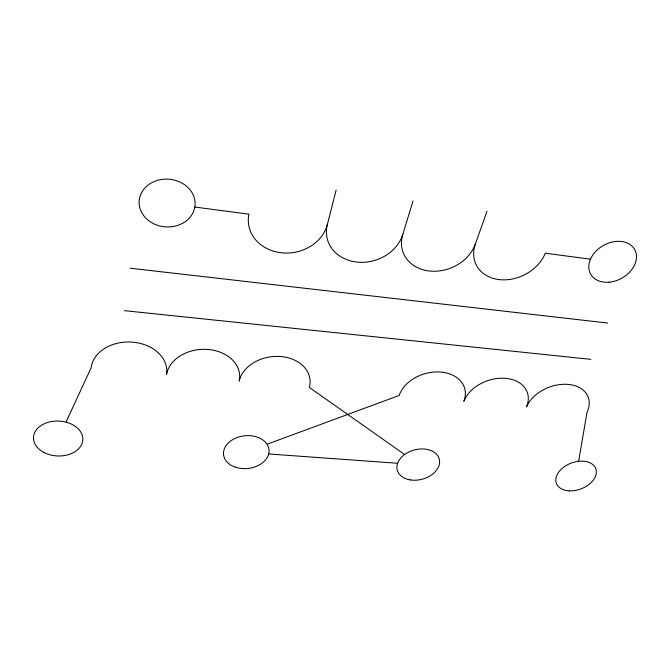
<?xml version="1.0" encoding="UTF-8"?>
<svg xmlns="http://www.w3.org/2000/svg" width="670" height="670" viewBox="0 0 670 670"><rect width="100%" height="100%" fill="white"/><g stroke="black" fill="none" stroke-linecap="round" stroke-linejoin="round"><path stroke-width="1" d="M194.836 207.047L195.054 205.363A28.031 23.894 4.6 0 0 156.102 180.808A28.031 23.894 4.6 0 0 149.293 221.092A28.031 23.894 4.6 0 0 194.493 208.705L194.836 207.047L248.897 214.166A40.125 34.321 -8.6 0 0 280.462 252.665A40.125 34.321 -8.6 0 0 327.345 224.5L336.131 190.154M578.729 460.834L587.004 412.368A33.508 23.316 -21.5 0 0 568.235 384.413A33.508 23.316 -21.5 0 0 526.452 406.925A33.885 24.237 -19.2 0 0 505.716 378.349A33.885 24.237 -19.2 0 0 463.866 401.297A34.329 25.15 -16.4 0 0 441.044 372.076A34.329 25.15 -16.4 0 0 399.144 395.484L267.405 444.101M327.345 224.5A39.312 33.031 -16.2 0 0 355.946 261.962A39.312 33.031 -16.2 0 0 402.779 234.441L413.013 200.983M402.787 234.441A38.743 31.641 -21.8 0 0 428.624 270.906A38.743 31.641 -21.8 0 0 475.373 244.006L486.948 211.385M66.221 421.631L91.145 367.805A37.914 28.626 1.2 0 1 132.945 342.194A37.914 28.626 1.2 0 1 166.503 374.572M268.687 453.967L397.611 463.28M124.503 310.662L590.798 359.354M130.164 268.201L607.648 323.041M590.479 259.164L545.288 253.21A38.316 30.234 -25.6 0 1 498.639 279.524A38.316 30.234 -25.6 0 1 475.382 244.006M404.362 454.335L309.339 387.411A35.853 27.177 -7.6 0 0 281.107 356.566A35.853 27.177 -7.6 0 0 239.19 381.104A36.775 27.947 -3.2 0 0 208.378 349.514A36.775 27.947 -3.2 0 0 166.503 374.572M569.45 490.859A21.03 13.802 -20.5 0 0 596.007 469.318A21.03 13.802 -20.5 0 0 562.817 467.853A21.03 13.802 -20.5 0 0 569.45 490.859M235.438 467.208A22.864 16.415 -6.4 0 0 269.064 450.449A22.864 16.415 -6.4 0 0 234.324 438.758A22.864 16.415 -6.4 0 0 235.438 467.208M410.291 479.921A21.725 15.15 -14.7 0 0 439.411 459.662A21.725 15.15 -14.7 0 0 405.065 454.185A21.725 15.15 -14.7 0 0 410.291 479.921M44.136 452.552A24.681 17.445 2.7 0 0 82.753 440.525A24.681 17.445 2.7 0 0 47.604 422.494A24.681 17.445 2.7 0 0 44.136 452.552M609.248 282.179A25.226 18.785 -29.1 0 0 634.8 249.734A25.226 18.785 -29.1 0 0 593.905 253.486A25.226 18.785 -29.1 0 0 609.248 282.179"/></g></svg>
